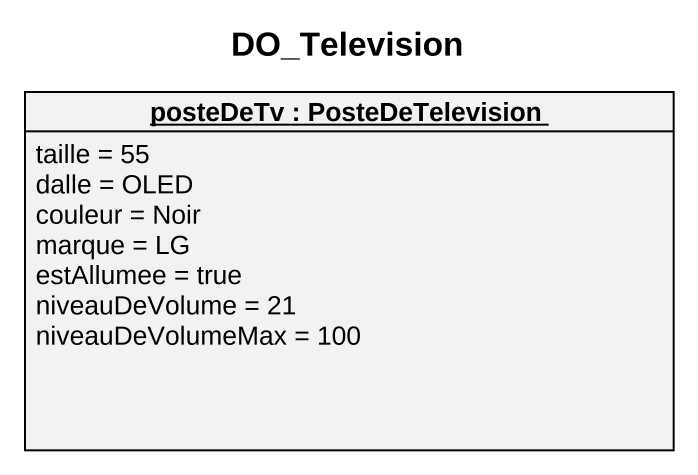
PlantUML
@startuml
title DO_Television
hide circle
hide empty members
object "posteDeTv : PosteDeTelevision" as posteDeTv {
  taille = 55
  dalle = OLED
  couleur = Noir
  marque = LG
  estAllumee = true
  niveauDeVolume = 21
  niveauDeVolumeMax = 100
}
@enduml
